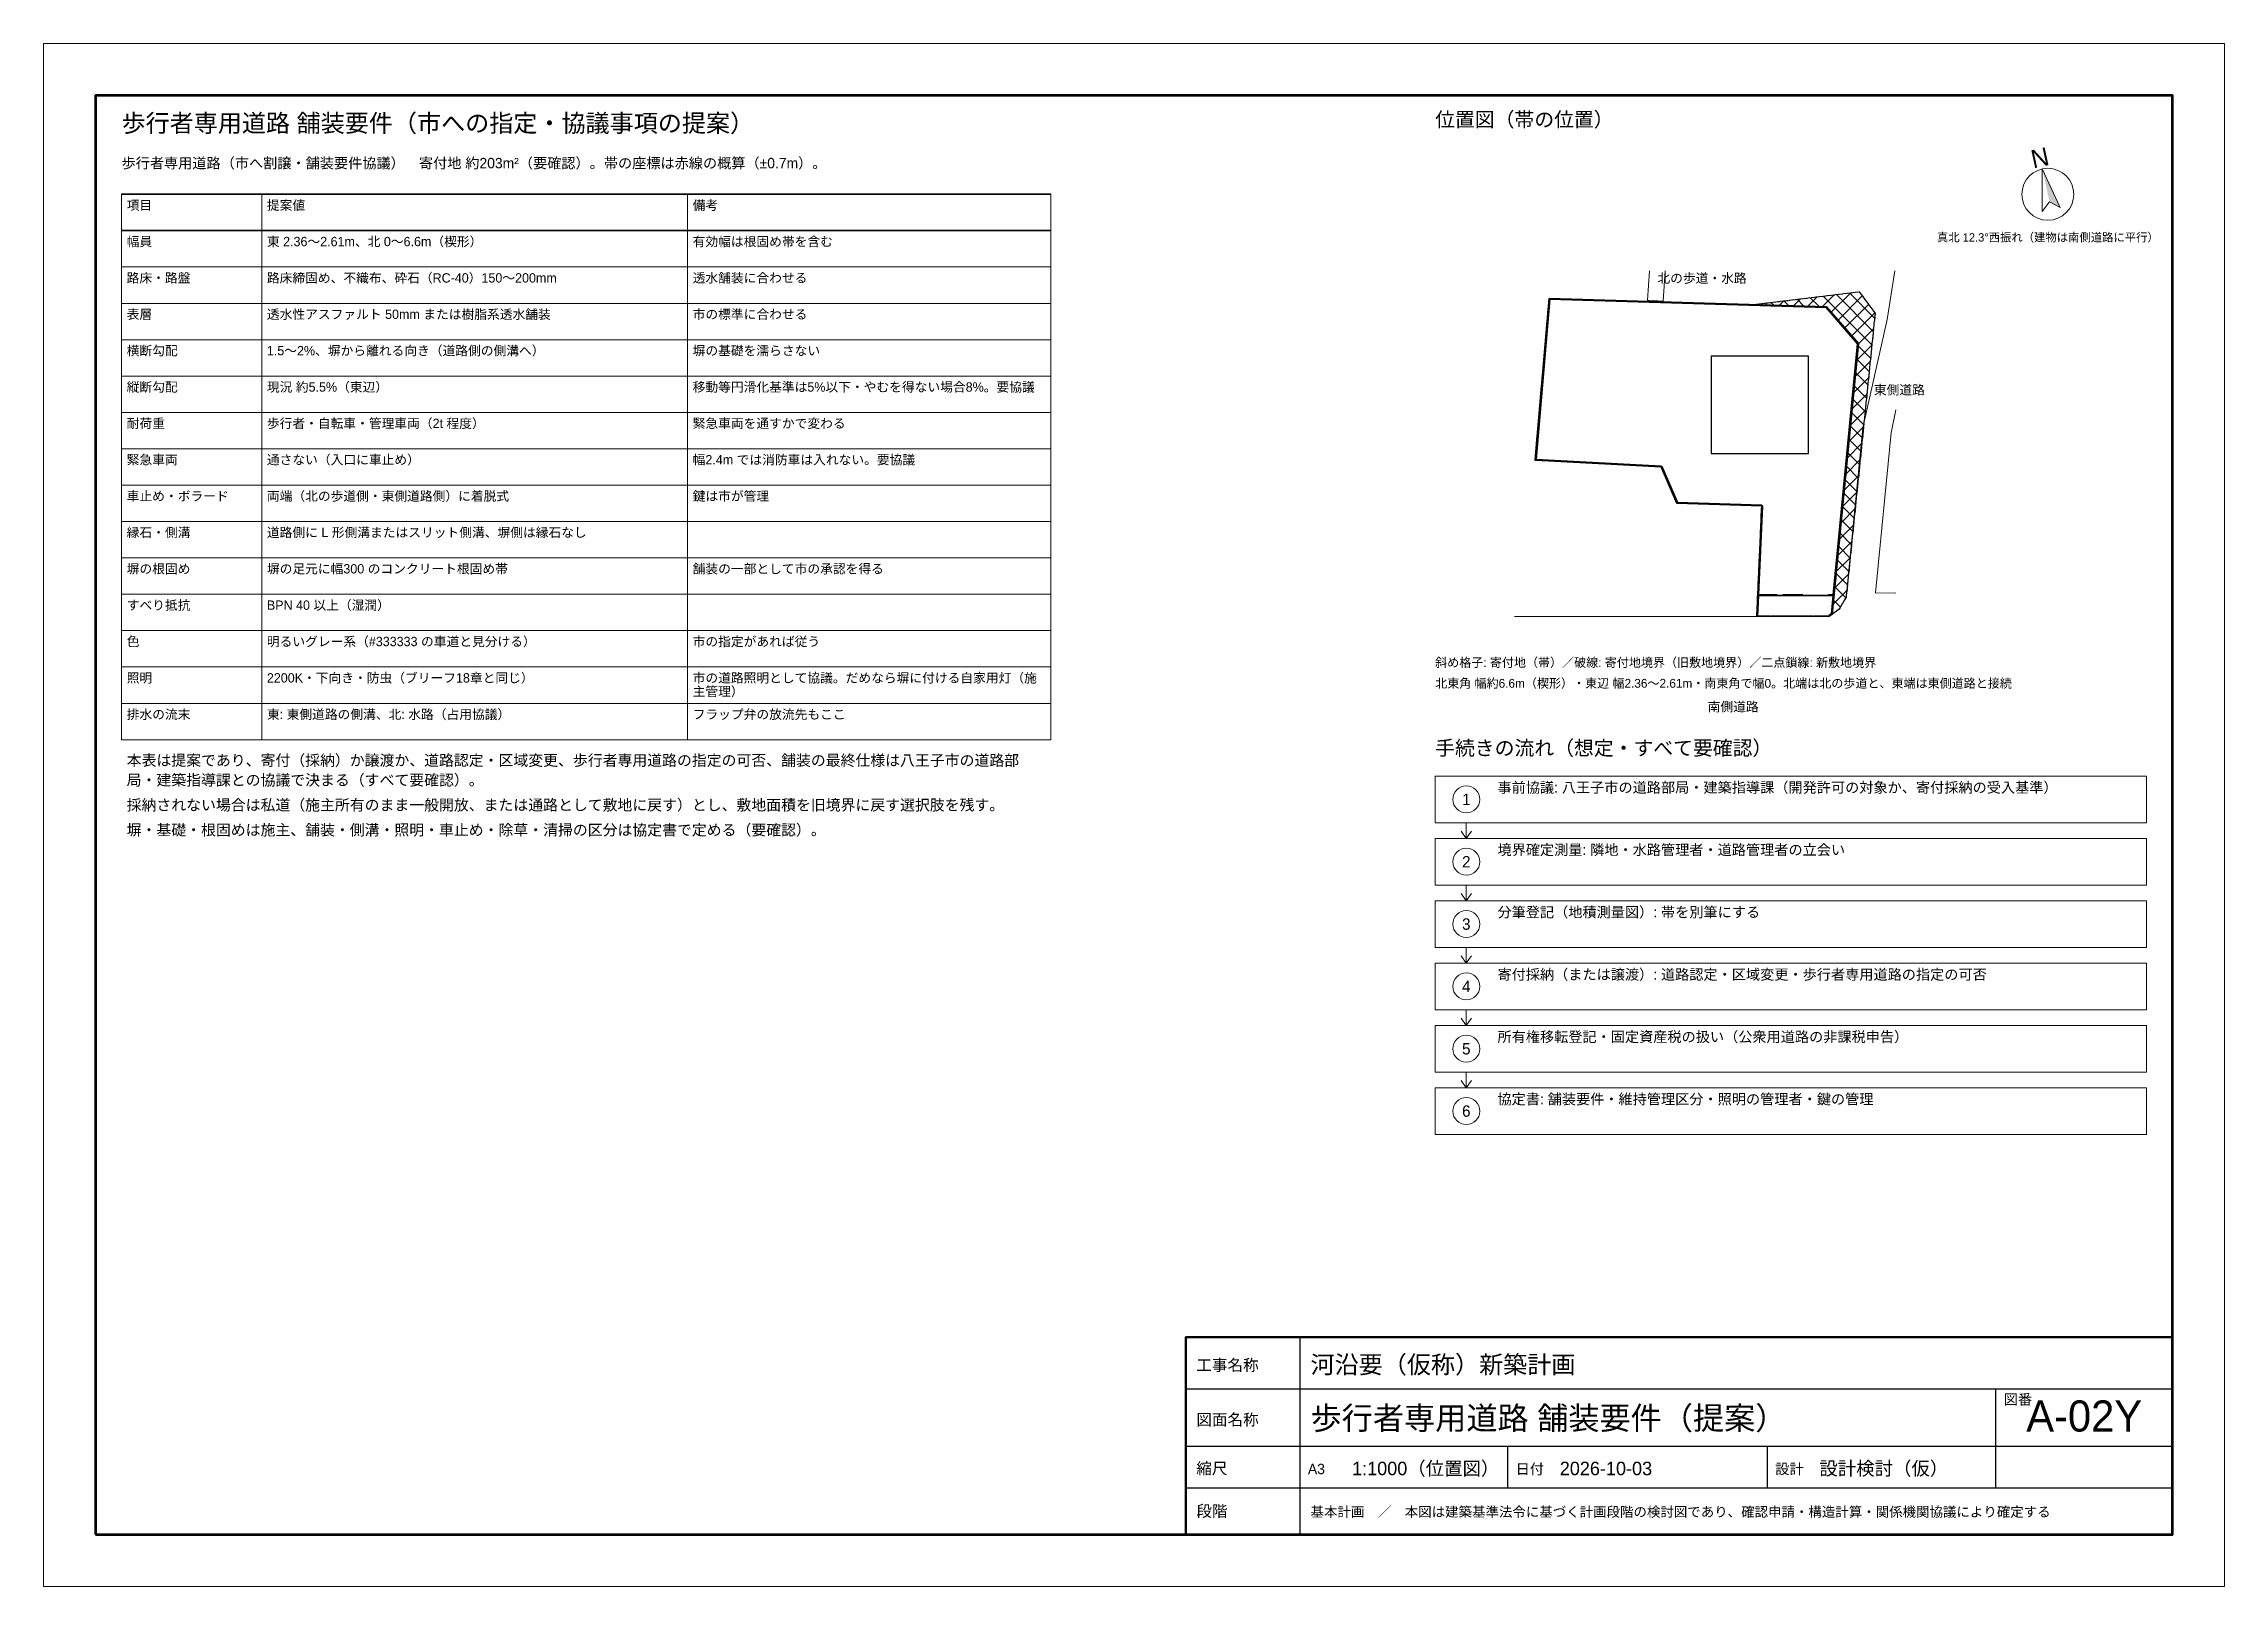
# Model space of a CAD drawing. Header units: millimetres. Extents: x 0 to 420000, y 0 to 297000.
import ezdxf
from ezdxf.enums import TextEntityAlignment as Align

# ---------------------------------------------------------------- set-up
doc = ezdxf.new("R2010")
doc.units = ezdxf.units.MM
doc.header["$LTSCALE"] = 500
doc.linetypes.add('DASHED', pattern=[1.524, 1.27, -0.254])
doc.linetypes.add('PHANTOM', pattern=[6.35, 3.175, -0.635, 0.635, -0.635, 0.635, -0.635])
for name, color, linetype, lineweight in [('A-CUT', 7, 'Continuous', 50), ('A-CUT-HATCH', 8, 'Continuous', 9), ('A-DONATE', 250, 'Continuous', 13), ('A-DONATE-BND', 250, 'DASHED', 25), ('A-DOOR', 5, 'Continuous', 18), ('A-FENCE', 7, 'Continuous', 35), ('A-ROAD', 8, 'Continuous', 18), ('A-SITE', 3, 'PHANTOM', 25), ('A-SYMB', 7, 'Continuous', 18), ('A-TEXT', 7, 'Continuous', 18), ('G-FRAME', 7, 'Continuous', 70), ('G-TABLE', 7, 'Continuous', 18), ('G-TITLE', 7, 'Continuous', 25)]:
    doc.layers.add(name, color=color, linetype=linetype, lineweight=lineweight)
doc.styles.add('JP', font='ipag.ttf')

msp = doc.modelspace()

# ---------------------------------------------------------------- hatches: boundary and pattern name
at = {"layer": 'A-CUT-HATCH'}
h = msp.add_hatch(dxfattribs=at)
h.set_pattern_fill('ANSI31', scale=314.96)
h.paths.add_polyline_path([(287431, 216942), (311519, 215687), (311511, 215537), (311648, 215597), (314671, 208674), (330915, 208140), (330910, 207990), (331060, 207983), (330290, 190911), (333797, 190911), (333797, 190761), (330283, 190761), (330283, 190753), (330103, 186759), (329953, 186766), (330133, 190761), (330133, 190911), (330140, 190911), (330910, 207990), (314572, 208528), (311511, 215537), (287418, 216792), (287417, 216787), (287268, 216800), (287276, 216950), (287281, 216950), (289958, 247934), (343402, 246319), (343402, 246319), (349512, 239279), (344472, 187174), (343875, 186764), (343790, 186887), (344330, 187258), (344668, 190761), (343807, 190761), (343807, 190911), (344683, 190911), (349357, 239230), (343332, 246171), (290096, 247780)])
h.paths.add_polyline_path([(338797, 190911), (338797, 190761), (335007, 190761), (335007, 190911)])
at = {"layer": 'A-DONATE', "true_color": 0x333333}
h = msp.add_hatch(dxfattribs=at)
h.set_pattern_fill('ANSI31', scale=629.92)
h.paths.add_polyline_path([(329344, 246744), (329334, 246754), (329343, 246764), (349638, 249239), (352732, 245119), (347163, 190447), (345829, 188109), (344486, 187185), (344474, 187196), (349512, 239279), (343402, 246319)])
h = msp.add_hatch(dxfattribs=at)
h.set_pattern_fill('ANSI31', scale=629.92, angle=90)
h.paths.add_polyline_path([(329344, 246744), (329334, 246754), (329343, 246764), (349638, 249239), (352732, 245119), (347163, 190447), (345829, 188109), (344486, 187185), (344474, 187196), (349512, 239279), (343402, 246319)])
at = {"layer": 'A-SYMB'}
msp.add_hatch(color=7, dxfattribs=at).paths.add_polyline_path([(384937, 272886), (386319, 266534), (388348, 265441)])

# ---------------------------------------------------------------- linework, layer by layer
at = {"layer": 'A-CUT', "lineweight": 25}
msp.add_lwpolyline([(321157, 218104), (339897, 218104), (339897, 236844), (321157, 236844)], close=True, dxfattribs=at)
at = {"layer": 'A-DONATE', "true_color": 0x333333}
msp.add_lwpolyline([(329344, 246744), (329334, 246754), (329343, 246764), (349638, 249239), (352732, 245119), (347163, 190447), (345829, 188109), (344486, 187185), (344474, 187196), (349512, 239279), (343402, 246319), (329344, 246744)], close=True, dxfattribs=at)
at = {"layer": 'A-DONATE-BND'}
msp.add_lwpolyline([(289958, 247935), (329222, 246749), (349642, 249239), (352732, 245119), (347163, 190445), (345829, 188108), (343871, 186761), (329953, 186761), (330910, 207990), (314572, 208528), (311511, 215537), (287268, 216800)], close=True, dxfattribs=at)
msp.add_lwpolyline([(289958, 247935), (329222, 246749), (349642, 249239), (352732, 245119), (347163, 190445), (345829, 188108), (343871, 186761), (329953, 186761), (330910, 207990), (314572, 208528), (311511, 215537), (287268, 216800)], close=True, dxfattribs=at)
at = {"layer": 'A-DOOR', "lineweight": 35}
for p, q in [((333802, 190761), (335002, 190761)), ((338802, 190761), (343802, 190761))]:
    msp.add_line(p, q, dxfattribs=at)
at = {"layer": 'A-FENCE'}
for points in [[(287431, 216942), (311519, 215687), (311511, 215537), (311648, 215597), (314671, 208674), (330915, 208140), (330910, 207990), (331060, 207983), (330290, 190911), (333797, 190911), (333797, 190761), (330283, 190761), (330283, 190753), (330103, 186759), (329953, 186766), (330133, 190761), (330133, 190911), (330140, 190911), (330910, 207990), (314572, 208528), (311511, 215537), (287418, 216792), (287417, 216787), (287268, 216800), (287276, 216950), (287281, 216950), (289958, 247934), (343402, 246319), (343402, 246319), (349512, 239279), (344472, 187174), (343875, 186764), (343790, 186887), (344330, 187258), (344668, 190761), (343807, 190761), (343807, 190911), (344683, 190911), (349357, 239230), (343332, 246171), (290096, 247780), (287431, 216942)], [(338797, 190911), (338797, 190761), (335007, 190761), (335007, 190911), (338797, 190911)]]:
    msp.add_lwpolyline(points, close=True, dxfattribs=at)
at = {"layer": 'A-ROAD'}
for points in [[(283268, 186742), (343882, 186712), (345815, 188125), (347181, 190408), (350382, 223005), (355029, 243880), (356501, 253239)], [(312292, 253239), (311933, 247406), (308909, 247618), (309255, 253239)], [(356732, 226531), (355803, 222076), (352827, 191269), (356732, 191212)]]:
    msp.add_lwpolyline(points, dxfattribs=at)
at = {"layer": 'A-SITE'}
msp.add_lwpolyline([(289958, 247934), (343402, 246319), (349512, 239279), (344472, 187174), (343871, 186761), (329953, 186761), (330910, 207990), (314572, 208528), (311511, 215537), (287268, 216800)], close=True, dxfattribs=at)
at = {"layer": 'A-SYMB'}
for p, q in [((274000, 147000), (274000, 144000)), ((274000, 144000), (273000, 145400)), ((274000, 144000), (275000, 145400)), ((274000, 135000), (274000, 132000)), ((274000, 132000), (273000, 133400)), ((274000, 132000), (275000, 133400)), ((274000, 123000), (274000, 120000)), ((274000, 120000), (273000, 121400)), ((274000, 120000), (275000, 121400)), ((274000, 108000), (273000, 109400)), ((274000, 111000), (274000, 108000)), ((274000, 108000), (275000, 109400)), ((274000, 96000), (273000, 97400)), ((274000, 99000), (274000, 96000)), ((274000, 96000), (275000, 97400))]:
    msp.add_line(p, q, dxfattribs=at)
msp.add_lwpolyline([(384937, 272886), (384928, 264696), (386319, 266534), (388348, 265441)], close=True, dxfattribs=at)
for centre, radius in [((386000, 268000), 5000), ((274000, 151500), 2600), ((274000, 139500), 2600), ((274000, 127500), 2600), ((274000, 115500), 2600), ((274000, 103500), 2600), ((274000, 91500), 2600)]:
    msp.add_circle(centre, radius, dxfattribs=at)
at = {"layer": 'G-FRAME', "lineweight": 0}
msp.add_lwpolyline([(0, 0), (420000, 0), (420000, 297000), (0, 297000)], close=True, dxfattribs=at)
at = {"layer": 'G-FRAME'}
msp.add_lwpolyline([(10000, 10000), (410000, 10000), (410000, 287000), (10000, 287000)], close=True, dxfattribs=at)
at = {"layer": 'G-TABLE', "lineweight": 35}
for points in [[(15000, 268000), (194000, 268000)], [(15000, 261000), (194000, 261000)]]:
    msp.add_lwpolyline(points, dxfattribs=at)
at = {"layer": 'G-TABLE'}
for points in [[(15000, 268000), (15000, 162980)], [(42000, 268000), (42000, 162980)], [(124000, 268000), (124000, 162980)], [(194000, 268000), (194000, 162980)]]:
    msp.add_lwpolyline(points, dxfattribs=at)
at = {"layer": 'G-TABLE', "lineweight": 18}
for points in [[(15000, 254000), (194000, 254000)], [(15000, 247000), (194000, 247000)], [(15000, 240000), (194000, 240000)], [(15000, 233000), (194000, 233000)], [(15000, 226000), (194000, 226000)], [(15000, 219000), (194000, 219000)], [(15000, 212000), (194000, 212000)], [(15000, 205000), (194000, 205000)], [(15000, 198000), (194000, 198000)], [(15000, 191000), (194000, 191000)], [(15000, 184000), (194000, 184000)], [(15000, 177000), (194000, 177000)], [(15000, 169980), (194000, 169980)], [(15000, 162980), (194000, 162980)]]:
    msp.add_lwpolyline(points, dxfattribs=at)
at = {"layer": 'G-TABLE'}
for points in [[(268000, 147000), (405000, 147000), (405000, 156000), (268000, 156000)], [(268000, 135000), (405000, 135000), (405000, 144000), (268000, 144000)], [(268000, 123000), (405000, 123000), (405000, 132000), (268000, 132000)], [(268000, 111000), (405000, 111000), (405000, 120000), (268000, 120000)], [(268000, 99000), (405000, 99000), (405000, 108000), (268000, 108000)], [(268000, 87000), (405000, 87000), (405000, 96000), (268000, 96000)]]:
    msp.add_lwpolyline(points, close=True, dxfattribs=at)
at = {"layer": 'G-TITLE'}
for p, q in [((242000, 10000), (242000, 48000)), ((220000, 38000), (410000, 38000)), ((376000, 19000), (376000, 38000)), ((220000, 27000), (410000, 27000)), ((242000, 19000), (242000, 27000)), ((282000, 19000), (282000, 27000)), ((332000, 19000), (332000, 27000)), ((220000, 19000), (410000, 19000))]:
    msp.add_line(p, q, dxfattribs=at)
at = {"layer": 'G-TITLE', "lineweight": 50}
msp.add_lwpolyline([(220000, 10000), (410000, 10000), (410000, 48000), (220000, 48000)], close=True, dxfattribs=at)

# ---------------------------------------------------------------- texts
at = {"layer": 'A-SYMB', "style": 'JP'}
msp.add_text('N', height=3500, rotation=12.27877, dxfattribs=at).set_placement((384469, 275035), align=Align.MIDDLE_CENTER)
msp.add_text('真北 12.3°西振れ（建物は南側道路に平行）', height=1600, dxfattribs=at).set_placement((386000, 260500), align=Align.TOP_CENTER)
for s, p in [('1', (274000, 151500)), ('2', (274000, 139500)), ('3', (274000, 127500)), ('4', (274000, 115500)), ('5', (274000, 103500)), ('6', (274000, 91500))]:
    msp.add_text(s, height=2200, dxfattribs=at).set_placement(p, align=Align.MIDDLE_CENTER)
at = {"layer": 'A-TEXT', "style": 'JP'}
for s, height, p in [('歩行者専用道路 舗装要件（市への指定・協議事項の提案）', 3400, (15000, 280000)), ('位置図（帯の位置）', 2800, (268000, 281000)), ('歩行者専用道路（市へ割譲・舗装要件協議）\u3000寄付地 約203m²（要確認）。帯の座標は赤線の概算（±0.7m）。', 2000, (15000, 273000)), ('項目', 1800, (16000, 265000)), ('提案値', 1800, (43000, 265000)), ('備考', 1800, (125000, 265000)), ('幅員', 1800, (16000, 258000)), ('東 2.36〜2.61m、北 0〜6.6m（楔形）', 1800, (43000, 258000)), ('有効幅は根固め帯を含む', 1800, (125000, 258000)), ('路床・路盤', 1800, (16000, 251000)), ('路床締固め、不織布、砕石（RC-40）150〜200mm', 1800, (43000, 251000)), ('透水舗装に合わせる', 1800, (125000, 251000)), ('表層', 1800, (16000, 244000)), ('透水性アスファルト 50mm または樹脂系透水舗装', 1800, (43000, 244000)), ('市の標準に合わせる', 1800, (125000, 244000)), ('横断勾配', 1800, (16000, 237000)), ('1.5〜2%、塀から離れる向き（道路側の側溝へ）', 1800, (43000, 237000)), ('塀の基礎を濡らさない', 1800, (125000, 237000)), ('縦断勾配', 1800, (16000, 230000)), ('現況 約5.5%（東辺）', 1800, (43000, 230000)), ('移動等円滑化基準は5%以下・やむを得ない場合8%。要協議', 1800, (125000, 230000)), ('耐荷重', 1800, (16000, 223000)), ('歩行者・自転車・管理車両（2t 程度）', 1800, (43000, 223000)), ('緊急車両を通すかで変わる', 1800, (125000, 223000)), ('緊急車両', 1800, (16000, 216000)), ('通さない（入口に車止め）', 1800, (43000, 216000)), ('幅2.4m では消防車は入れない。要協議', 1800, (125000, 216000)), ('車止め・ボラード', 1800, (16000, 209000)), ('両端（北の歩道側・東側道路側）に着脱式', 1800, (43000, 209000)), ('鍵は市が管理', 1800, (125000, 209000)), ('縁石・側溝', 1800, (16000, 202000)), ('道路側に L 形側溝またはスリット側溝、塀側は縁石なし', 1800, (43000, 202000)), ('塀の根固め', 1800, (16000, 195000)), ('塀の足元に幅300 のコンクリート根固め帯', 1800, (43000, 195000)), ('舗装の一部として市の承認を得る', 1800, (125000, 195000)), ('すべり抵抗', 1800, (16000, 188000)), ('BPN 40 以上（湿潤）', 1800, (43000, 188000)), ('色', 1800, (16000, 181000)), ('明るいグレー系（#333333 の車道と見分ける）', 1800, (43000, 181000)), ('市の指定があれば従う', 1800, (125000, 181000)), ('斜め格子: 寄付地（帯）／破線: 寄付地境界（旧敷地境界）／二点鎖線: 新敷地境界', 1700, (268000, 177000)), ('照明', 1800, (16000, 174000)), ('2200K・下向き・防虫（ブリーフ18章と同じ）', 1800, (43000, 174000)), ('市の道路照明として協議。だめなら塀に付ける自家用灯（施', 1800, (125000, 174000)), ('主管理）', 1800, (125000, 171390)), ('北東角 幅約6.6m（楔形）・東辺 幅2.36〜2.61m・南東角で幅0。北端は北の歩道と、東端は東側道路と接続', 1700, (268000, 173000)), ('排水の流末', 1800, (16000, 166980)), ('東: 東側道路の側溝、北: 水路（占用協議）', 1800, (43000, 166980)), ('フラップ弁の放流先もここ', 1800, (125000, 166980)), ('本表は提案であり、寄付（採納）か譲渡か、道路認定・区域変更、歩行者専用道路の指定の可否、舗装の最終仕様は八王子市の道路部', 2100, (16000, 157980)), ('手続きの流れ（想定・すべて要確認）', 2800, (268000, 160000)), ('局・建築指導課との協議で決まる（すべて要確認）。', 2100, (16000, 154180)), ('採納されない場合は私道（施主所有のまま一般開放、または通路として敷地に戻す）とし、敷地面積を旧境界に戻す選択肢を残す。', 2100, (16000, 149380)), ('事前協議: 八王子市の道路部局・建築指導課（開発許可の対象か、寄付採納の受入基準）', 2000, (280000, 152800)), ('塀・基礎・根固めは施主、舗装・側溝・照明・車止め・除草・清掃の区分は協定書で定める（要確認）。', 2100, (16000, 144580)), ('境界確定測量: 隣地・水路管理者・道路管理者の立会い', 2000, (280000, 140800)), ('分筆登記（地積測量図）: 帯を別筆にする', 2000, (280000, 128800)), ('寄付採納（または譲渡）: 道路認定・区域変更・歩行者専用道路の指定の可否', 2000, (280000, 116800)), ('所有権移転登記・固定資産税の扱い（公衆用道路の非課税申告）', 2000, (280000, 104800)), ('協定書: 舗装要件・維持管理区分・照明の管理者・鍵の管理', 2000, (280000, 92800))]:
    msp.add_text(s, height=height, dxfattribs=at).set_placement(p)
for s, p in [('北の歩道・水路', (319402, 251849)), ('東側道路', (357402, 230349)), ('南側道路', (325402, 169349))]:
    msp.add_text(s, height=1800, dxfattribs=at).set_placement(p, align=Align.MIDDLE_CENTER)
at = {"layer": 'G-TITLE', "style": 'JP'}
for s, height, p in [('工事名称', 2200, (222000, 41500)), ('河沿要（仮称）新築計画', 3400, (244000, 41000)), ('歩行者専用道路 舗装要件（提案）', 4400, (244000, 30200)), ('図番', 2000, (377500, 35000)), ('図面名称', 2200, (222000, 31000)), ('縮尺', 2200, (222000, 21600)), ('A3', 2000, (243500, 21600)), ('1:1000（位置図）', 2600, (252000, 21400)), ('日付', 2000, (283500, 21600)), ('2026-10-03', 2600, (292000, 21400)), ('設計', 2000, (333500, 21600)), ('設計検討（仮）', 2600, (342000, 21400)), ('段階', 2200, (222000, 13400)), ('基本計画\u3000／\u3000本図は建築基準法令に基づく計画段階の検討図であり、確認申請・構造計算・関係機関協議により確定する', 1900, (244000, 13400))]:
    msp.add_text(s, height=height, dxfattribs=at).set_placement(p)
msp.add_text('A-02Y', height=6000, dxfattribs=at).set_placement((393000, 28000), align=Align.BOTTOM_CENTER)

doc.saveas('drawing.dxf')
